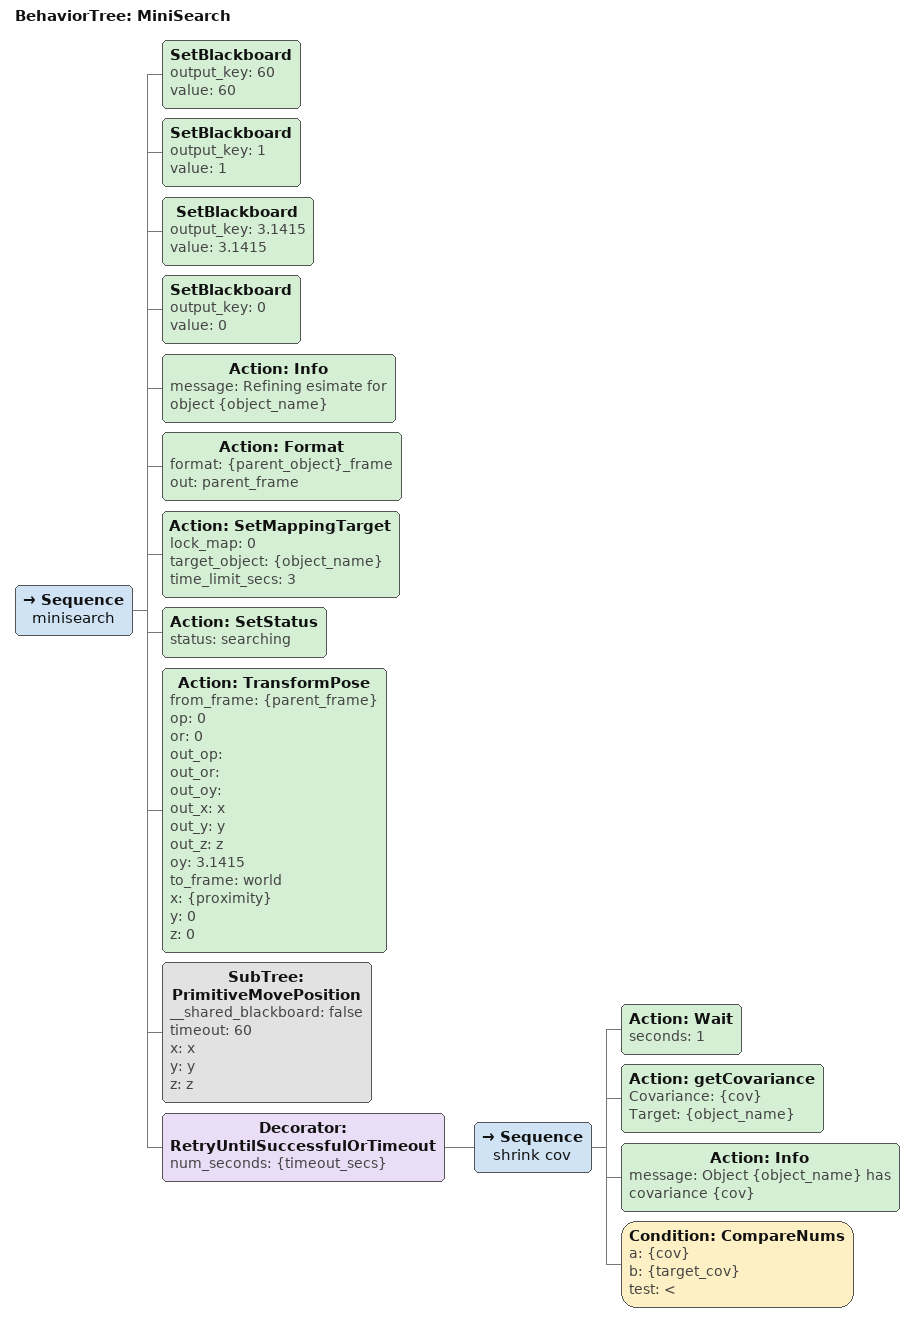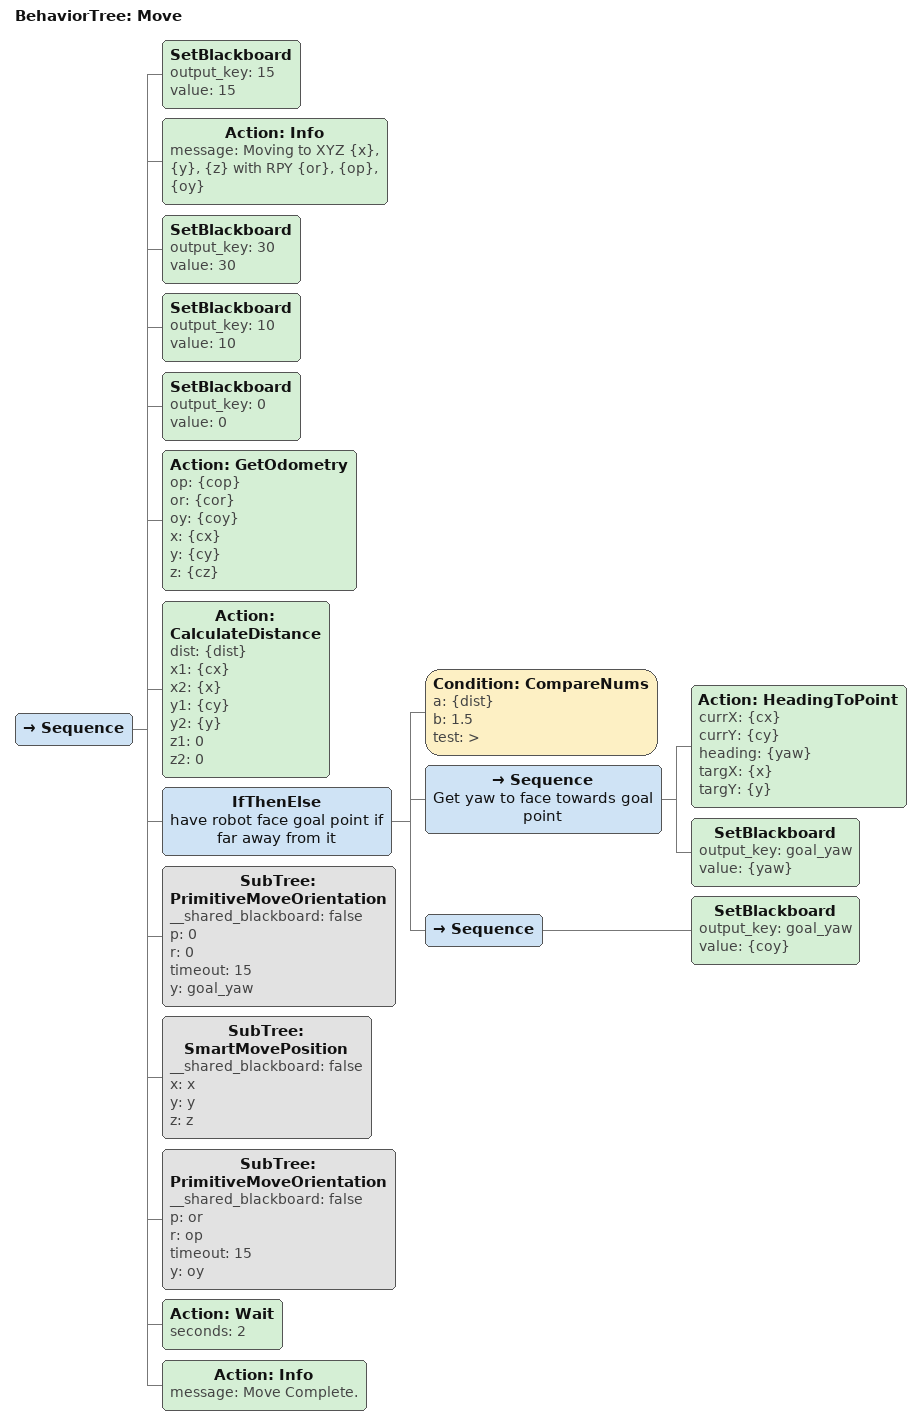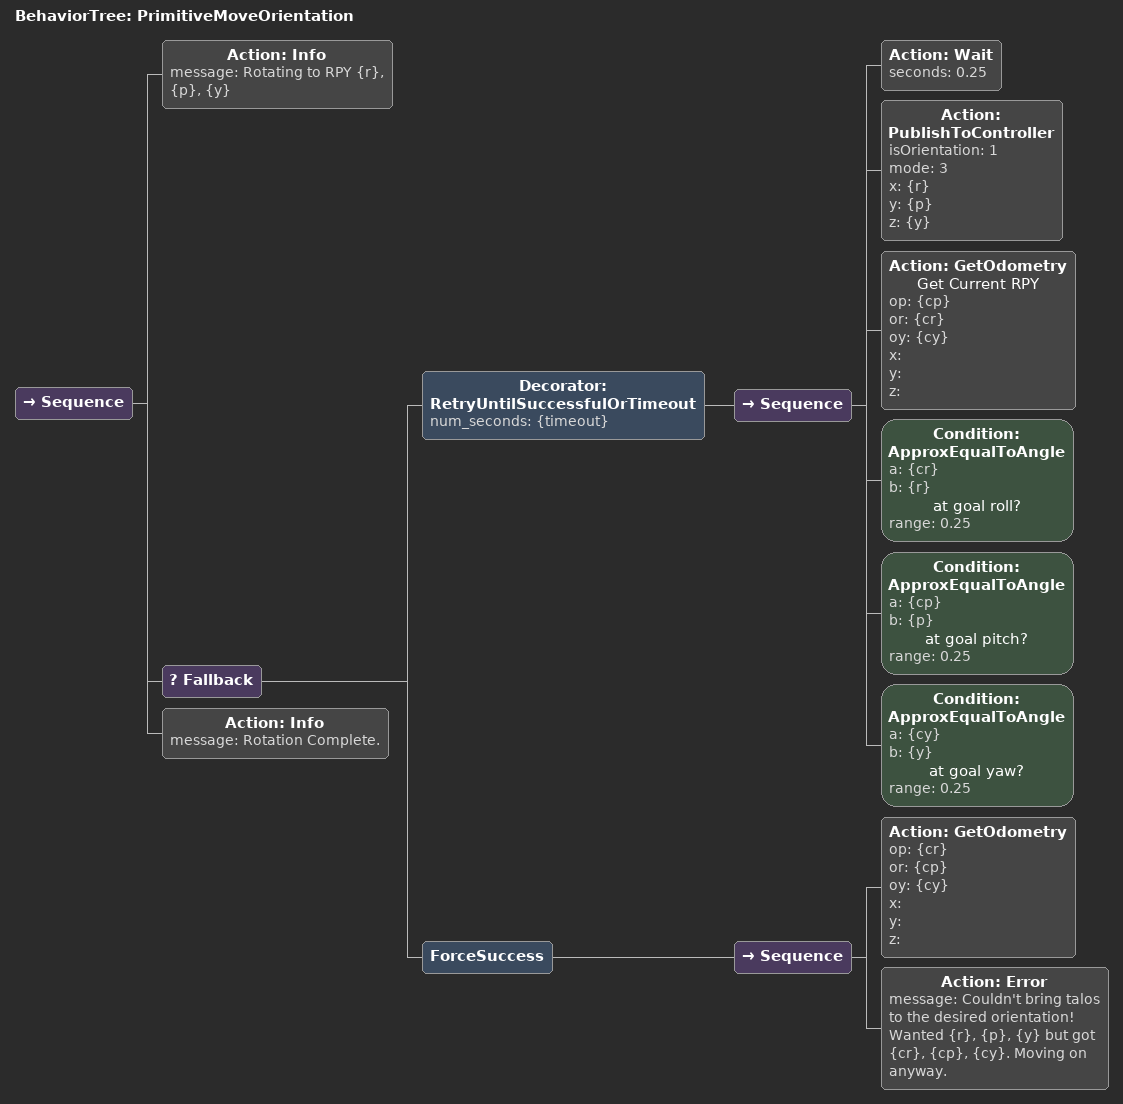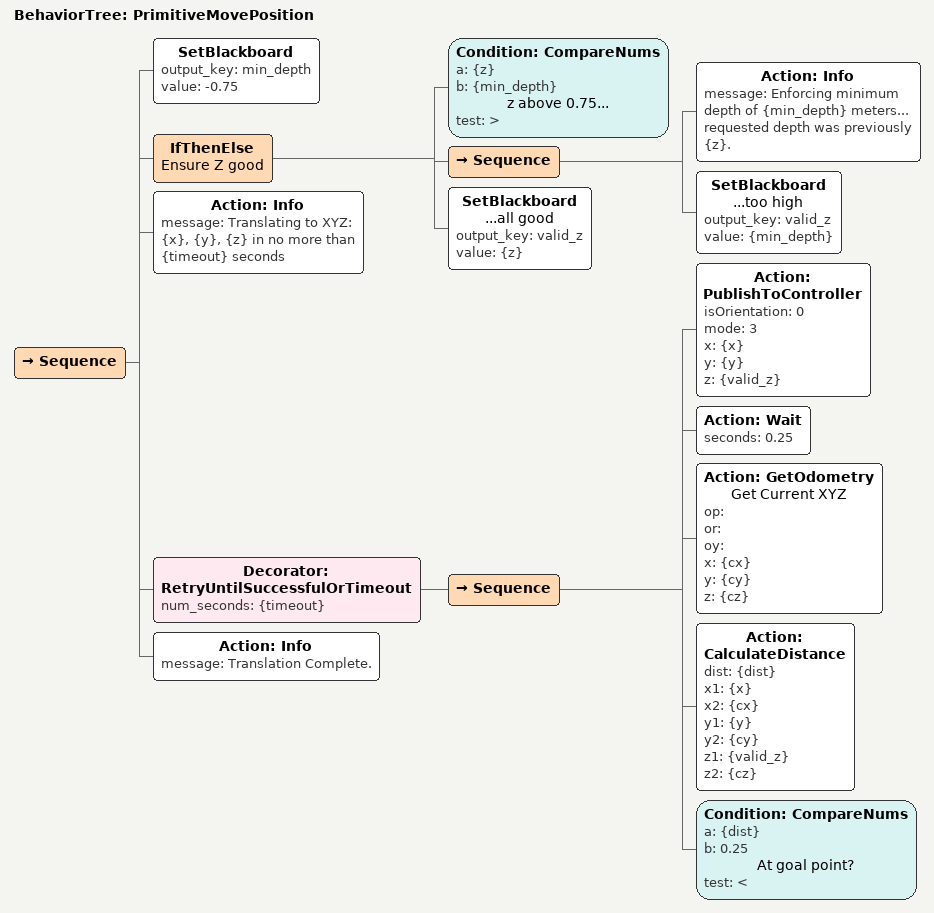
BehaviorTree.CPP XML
<BehaviorTree ID="MiniSearch">
    <Sequence name="minisearch">
        <SetBlackboard output_key="60" value="60"/>
        <SetBlackboard output_key="1" value="1"/>
        <SetBlackboard output_key="3.1415" value="3.1415"/>
        <SetBlackboard output_key="0" value="0"/>
        <Action ID="Info" message="Refining esimate for object {object_name}"/>
        <Action ID="Format" format="{parent_object}_frame" out="parent_frame"/>
        <Action ID="SetMappingTarget" lock_map="0" target_object="{object_name}" time_limit_secs="3"/>
        <Action ID="SetStatus" status="searching"/>
        <Action ID="TransformPose" from_frame="{parent_frame}" op="0" or="0" out_op="" out_or="" out_oy="" out_x="x" out_y="y" out_z="z" oy="3.1415" to_frame="world" x="{proximity}" y="0" z="0"/>
        <SubTree ID="PrimitiveMovePosition" __shared_blackboard="false" timeout="60" x="x" y="y" z="z"/>
        <Decorator ID="RetryUntilSuccessfulOrTimeout" num_seconds="{timeout_secs}">
            <Sequence name="shrink cov">
                <Action ID="Wait" seconds="1"/>
                <Action Covariance="{cov}" ID="getCovariance" Target="{object_name}"/>
                <Action ID="Info" message="Object {object_name} has covariance {cov}"/>
                <Condition ID="CompareNums" a="{cov}" b="{target_cov}" test="&lt;"/>
            </Sequence>
        </Decorator>
    </Sequence>
</BehaviorTree>

<BehaviorTree ID="Move">
    <Sequence>
        <SetBlackboard output_key="15" value="15"/>
        <Action ID="Info" message="Moving to XYZ {x}, {y}, {z} with RPY {or}, {op}, {oy}"/>
        <SetBlackboard output_key="30" value="30"/>
        <SetBlackboard output_key="10" value="10"/>
        <SetBlackboard output_key="0" value="0"/>
        <Action ID="GetOdometry" op="{cop}" or="{cor}" oy="{coy}" x="{cx}" y="{cy}" z="{cz}"/>
        <Action ID="CalculateDistance" dist="{dist}" x1="{cx}" x2="{x}" y1="{cy}" y2="{y}" z1="0" z2="0"/>
        <IfThenElse name="have robot face goal point if far away from it">
            <Condition ID="CompareNums" a="{dist}" b="1.5" test=">"/>
            <Sequence name="Get yaw to face towards goal point">
                <Action ID="HeadingToPoint" currX="{cx}" currY="{cy}" heading="{yaw}" targX="{x}" targY="{y}"/>
                <SetBlackboard output_key="goal_yaw" value="{yaw}"/>
            </Sequence>
            <Sequence>
                <SetBlackboard output_key="goal_yaw" value="{coy}"/>
            </Sequence>
        </IfThenElse>
        <SubTree ID="PrimitiveMoveOrientation" __shared_blackboard="false" p="0" r="0" timeout="15" y="goal_yaw"/>
        <SubTree ID="SmartMovePosition" __shared_blackboard="false" x="x" y="y" z="z"/>
        <SubTree ID="PrimitiveMoveOrientation" __shared_blackboard="false" p="or" r="op" timeout="15" y="oy"/>
        <Action ID="Wait" seconds="2"/>
        <Action ID="Info" message="Move Complete."/>
    </Sequence>
</BehaviorTree>

<BehaviorTree ID="PrimitiveMoveOrientation">
    <Sequence>
        <Action ID="Info" message="Rotating to RPY {r}, {p}, {y}"/>
        <Fallback>
            <Decorator ID="RetryUntilSuccessfulOrTimeout" num_seconds="{timeout}">
                <Sequence>
                    <Action ID="Wait" seconds="0.25"/>
                    <Action ID="PublishToController" isOrientation="1" mode="3" x="{r}" y="{p}" z="{y}"/>
                    <Action ID="GetOdometry" name="Get Current RPY" op="{cp}" or="{cr}" oy="{cy}" x="" y="" z=""/>
                    <Condition ID="ApproxEqualToAngle" a="{cr}" b="{r}" name="at goal roll?" range="0.25"/>
                    <Condition ID="ApproxEqualToAngle" a="{cp}" b="{p}" name="at goal pitch?" range="0.25"/>
                    <Condition ID="ApproxEqualToAngle" a="{cy}" b="{y}" name="at goal yaw?" range="0.25"/>
                </Sequence>
            </Decorator>
            <ForceSuccess>
                <Sequence>
                    <Action ID="GetOdometry" op="{cr}" or="{cp}" oy="{cy}" x="" y="" z=""/>
                    <Action ID="Error" message="Couldn't bring talos to the desired orientation! Wanted {r}, {p}, {y} but got {cr}, {cp}, {cy}. Moving on anyway."/>
                </Sequence>
            </ForceSuccess>
        </Fallback>
        <Action ID="Info" message="Rotation Complete."/>
    </Sequence>
</BehaviorTree>

<BehaviorTree ID="PrimitiveMovePosition">
    <Sequence>
        <SetBlackboard output_key="min_depth" value="-0.75"/>
        <IfThenElse name="Ensure Z good">
            <Condition ID="CompareNums" a="{z}" b="{min_depth}" name="z above 0.75..." test=">"/>
            <Sequence>
                <Action ID="Info" message="Enforcing minimum depth of {min_depth} meters... requested depth was previously {z}."/>
                <SetBlackboard name="...too high" output_key="valid_z" value="{min_depth}"/>
            </Sequence>
            <SetBlackboard name="...all good" output_key="valid_z" value="{z}"/>
        </IfThenElse>
        <Action ID="Info" message="Translating to XYZ: {x}, {y}, {z} in no more than {timeout} seconds"/>
        <Decorator ID="RetryUntilSuccessfulOrTimeout" num_seconds="{timeout}">
            <Sequence>
                <Action ID="PublishToController" isOrientation="0" mode="3" x="{x}" y="{y}" z="{valid_z}"/>
                <Action ID="Wait" seconds="0.25"/>
                <Action ID="GetOdometry" name="Get Current XYZ" op="" or="" oy="" x="{cx}" y="{cy}" z="{cz}"/>
                <Action ID="CalculateDistance" dist="{dist}" x1="{x}" x2="{cx}" y1="{y}" y2="{cy}" z1="{valid_z}" z2="{cz}"/>
                <Condition ID="CompareNums" a="{dist}" b="0.25" name="At goal point?" test="&lt;"/>
            </Sequence>
        </Decorator>
        <Action ID="Info" message="Translation Complete."/>
    </Sequence>
</BehaviorTree>
